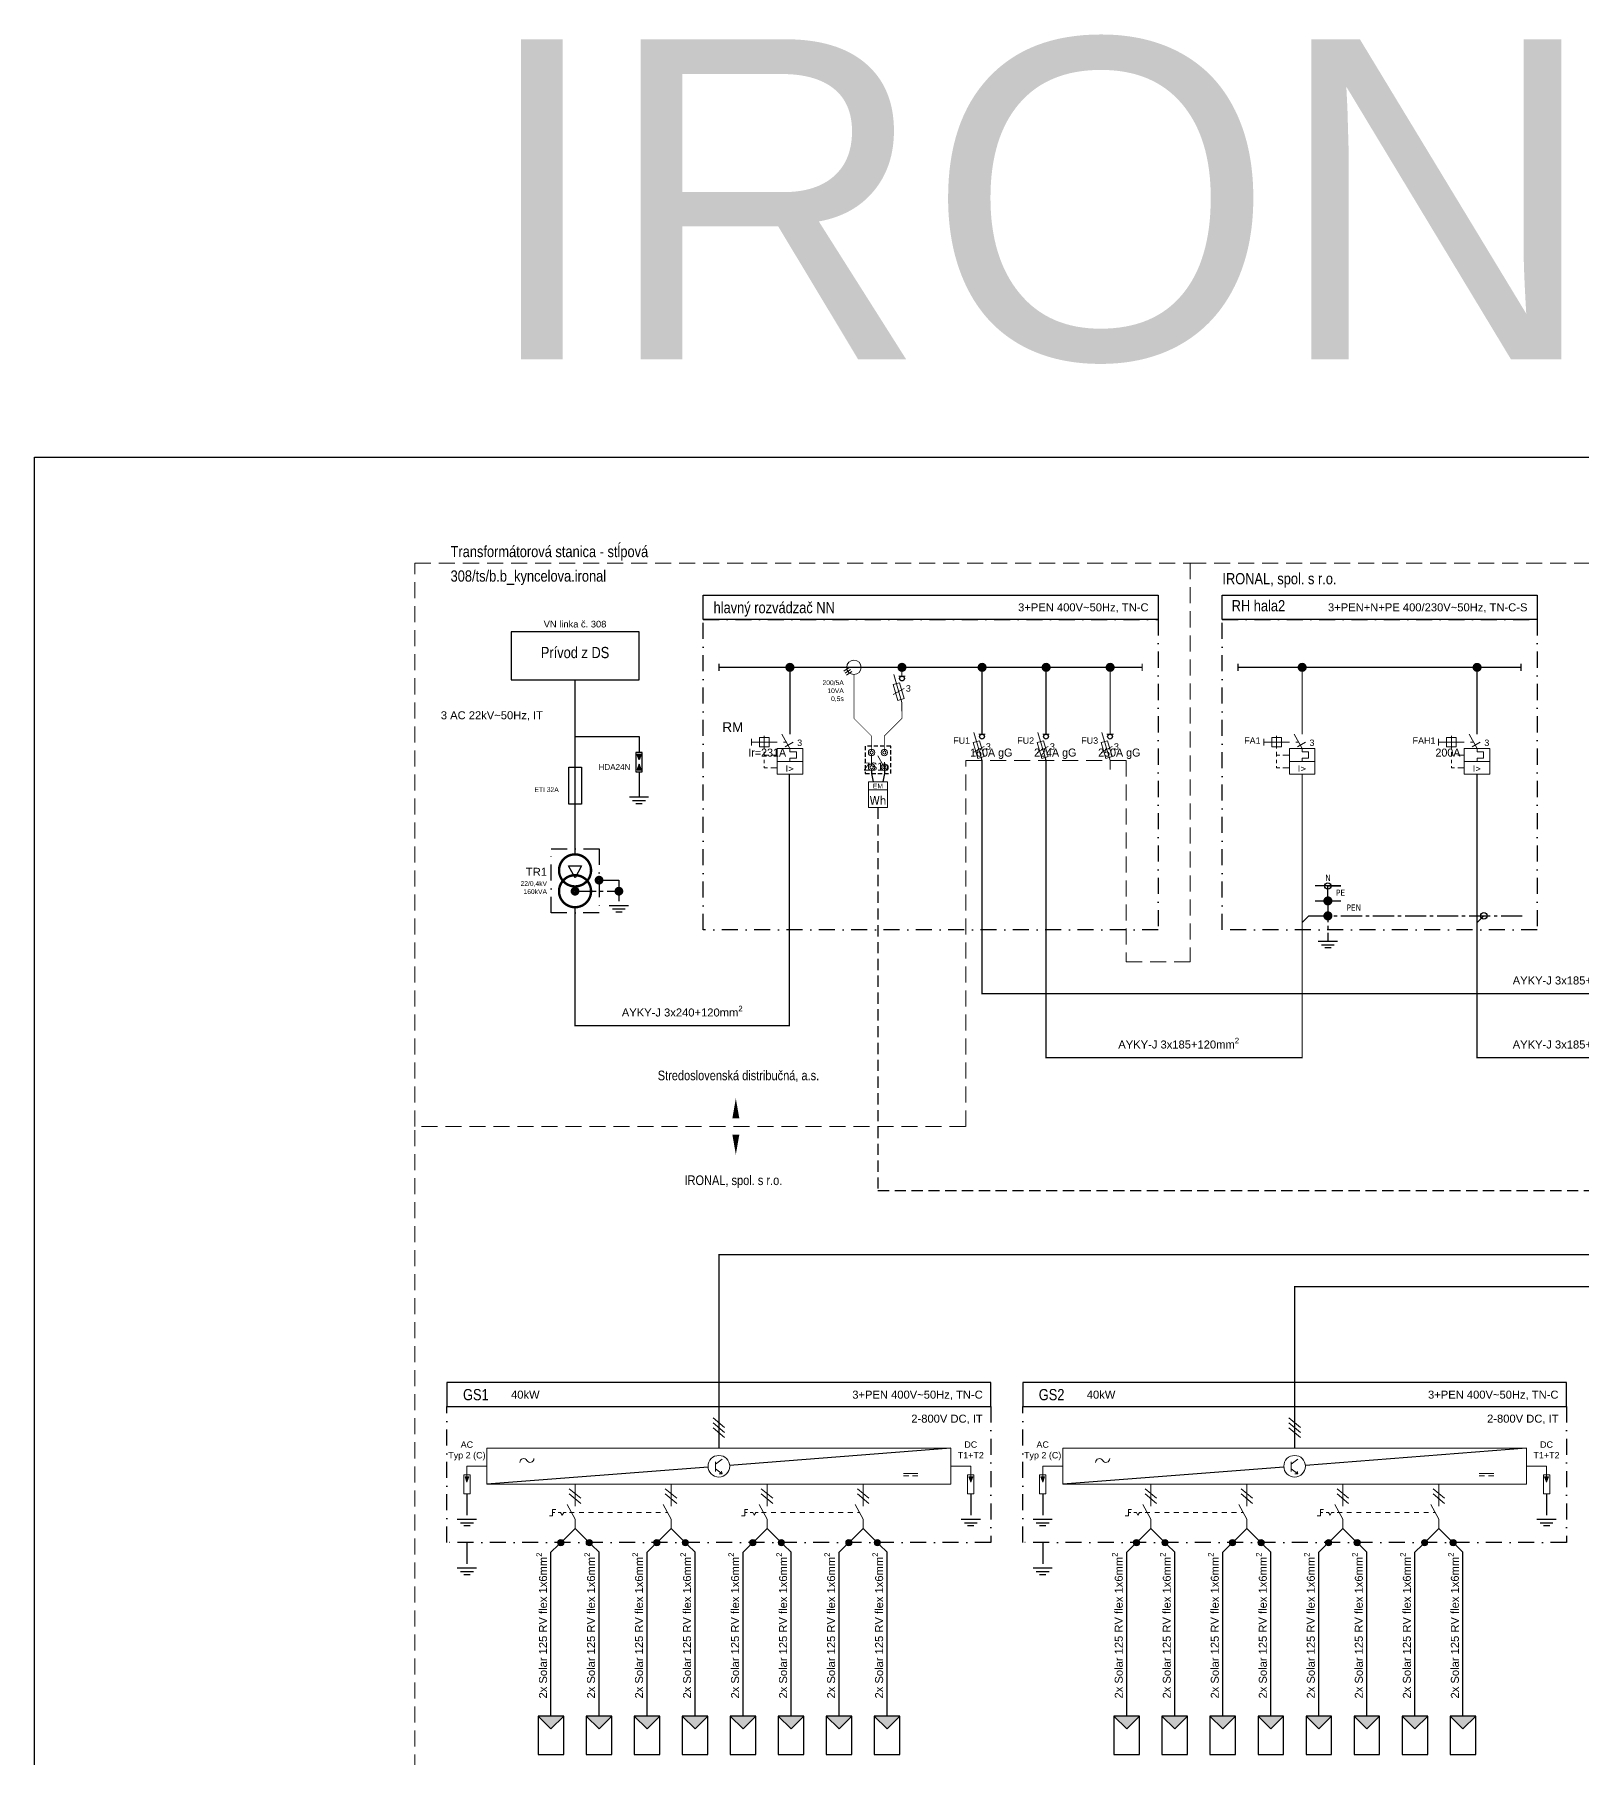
# Model space of a CAD drawing. Header units: millimetres. Extents: x -612 to 6794, y -5043 to 2163.
# Drawn here: x 162 to 645, y -110 to 429 of the extents above; entities that cross this region are included whole.
import ezdxf
from ezdxf.enums import TextEntityAlignment as Align

# ---------------------------------------------------------------- set-up
doc = ezdxf.new("R2018")
doc.units = ezdxf.units.MM
doc.header["$MEASUREMENT"] = 0
for name, pattern in [('EPL_DASH', [1, 0.5, -0.5]), ('EPL_DASH2', [1, 0.66, -0.34]), ('EPL_DASHLONGDOT', [1, 0.66, -0.12, 0.1, -0.12]), ('ČERCHOVANÁ', [1, 0.5, -0.25, 0, -0.25]), ('ČÁRKOVANÁ', [0.75, 0.5, -0.25])]:
    doc.linetypes.add(name, pattern=pattern)
for name, color, linetype in [('10kV', 34, 'Continuous'), ('22kV', 34, 'Continuous'), ('400V', 7, 'Continuous'), ('EV-Káble', 7, 'Continuous'), ('Kable', 7, 'Continuous'), ('LEGRAND', 7, 'Continuous'), ('Pístroj_OZN', 230, 'Continuous'), ('RS', 40, 'Continuous')]:
    doc.layers.add(name, color=color, linetype=linetype)
for name, color, linetype, lineweight in [('EPLAN100', 7, 'Continuous', 50), ('EPLAN301', 7, 'Continuous', 25), ('EPLAN305', 7, 'EPL_DASH', 25), ('EPLAN420', 7, 'Continuous', 35), ('Prístroj', 7, 'Continuous', 13)]:
    doc.layers.add(name, color=color, linetype=linetype, lineweight=lineweight)
doc.styles.get("Standard").update_dxf_attribs({"font": 'arial.ttf'})
doc.styles.add('styl2', font='ARIALN.TTF', dxfattribs={"width": 0.85})
doc.styles.add('Tahoma', font='tahoma.ttf')

# ---------------------------------------------------------------- blocks, each defined once
blk = doc.blocks.new('Elektromer')
at = {"layer": 'Prístroj', "color": 0, "linetype": 'Continuous', "ltscale": 4}
blk.add_line((-3, -3.5), (3, -3.5), dxfattribs=at)
blk.add_lwpolyline([(-3, -9), (3, -9), (3, -1), (-3, -1)], close=True, dxfattribs=at)
at = {"lineweight": 30, "flags": 104}
blk.add_attdef('POPIS', text='', height=1.8, dxfattribs=at).set_placement((-4, -5), align=Align.TOP_RIGHT)
at = {"layer": 'Prístroj', "style": 'Tahoma'}
blk.add_text('Wh', height=2.72625, dxfattribs=at).set_placement((0, -6.772625), align=Align.MIDDLE_CENTER)
at = {"layer": 'Pístroj_OZN'}
blk.add_attdef('OZNACENIE', text='', height=2, dxfattribs=at).set_placement((-4, -3.5), align=Align.RIGHT)
blk = doc.blocks.new('SS2')
at = {"layer": 'Prístroj', "color": 0, "ltscale": 4}
for p, q in [((0, 1), (0, 0.5)), ((0, -4.1), (0, -0.5)), ((0, -5.1), (0, -5.6))]:
    blk.add_line(p, q, dxfattribs=at)
at = {"layer": 'Prístroj', "color": 0}
for centre, radius in [((0, 0), 1), ((0, 0), 0.5), ((0, -4.6), 1), ((0, -4.6), 0.5)]:
    blk.add_circle(centre, radius, dxfattribs=at)
at = {"lineweight": 30, "flags": 104}
blk.add_attdef('POPIS', text='', height=1.8, dxfattribs=at).set_placement((-3.73, -2.93), align=Align.TOP_RIGHT)
at = {"layer": 'Pístroj_OZN'}
blk.add_attdef('OZNACENIE', text='', height=2, dxfattribs=at).set_placement((-3.73, -1.43), align=Align.RIGHT)
blk = doc.blocks.new('SS1')
at = {"layer": 'Prístroj', "color": 0, "ltscale": 4}
for p, q in [((0, 1), (0, 0.5)), ((-0.24, -4.16), (-2, -1)), ((0, -5.1), (0, -5.6))]:
    blk.add_line(p, q, dxfattribs=at)
at = {"layer": 'Prístroj', "color": 0}
for centre, radius in [((0, 0), 1), ((0, 0), 0.5), ((0, -4.6), 1), ((0, -4.6), 0.5)]:
    blk.add_circle(centre, radius, dxfattribs=at)
at = {"lineweight": 30, "flags": 104}
blk.add_attdef('POPIS', text='', height=1.8, dxfattribs=at).set_placement((-3.73, -2.93), align=Align.TOP_RIGHT)
blk.add_attdef('POCET_POLOV', text='', height=1.5).set_placement((1, -2.3), align=Align.MIDDLE_LEFT)
at = {"layer": 'Pístroj_OZN'}
blk.add_attdef('OZNACENIE', text='', height=2, dxfattribs=at).set_placement((-3.73, -1.43), align=Align.RIGHT)
blk = doc.blocks.new('Výkonový istič')
at = {"layer": 'Prístroj', "color": 0, "ltscale": 4}
for p, q in [((0, -3.5), (0, 0)), ((-12, -5), (-12, -7)), ((-8, -4), (-8, -8)), ((-2.5, -3.5), (0, -8)), ((-12, -6), (-10.5, -6)), ((-10.5, -6), (-4, -6)), ((-8, -9), (-8, -10)), ((-8, -10), (-7, -10)), ((-8, -10), (-8, -10.5)), ((-6, -10), (-4, -10)), ((-2, -6), (-1, -6)), ((-1.5, -7.5), (1, -6)), ((-8, -11.5), (-8, -12.5)), ((-8, -13.5), (-8, -14)), ((-7, -14), (-8, -14)), ((-6, -14), (-4, -14))]:
    blk.add_line(p, q, dxfattribs=at)
for points in [[(-9.5, -7.5), (-6.5, -7.5), (-6.5, -4.5), (-9.5, -4.5)], [(-4, -12), (4, -12), (4, -8), (-4, -8)], [(-4, -16), (4, -16), (4, -12), (-4, -12)]]:
    blk.add_lwpolyline(points, close=True, dxfattribs=at)
blk.add_lwpolyline([(0, -8), (0, -9), (2, -9), (2, -11), (0, -11), (0, -12)], dxfattribs=at)
at = {"lineweight": 30, "flags": 104}
blk.add_attdef('POPIS', text='', height=1.8, dxfattribs=at).set_placement((-13, -5), align=Align.TOP_RIGHT)
at = {"color": 0}
blk.add_attdef('POCET_POLOV', (2.26309, -7.17774), '', height=2, dxfattribs=at)
at = {"layer": 'Prístroj', "color": 0, "style": 'Tahoma'}
blk.add_text('I>', height=1.9629, dxfattribs=at).set_placement((0, -14.19629), align=Align.MIDDLE_CENTER)
at = {"layer": 'Pístroj_OZN'}
blk.add_attdef('OZNACENIE', text='', height=2, dxfattribs=at).set_placement((-13, -3.5), align=Align.RIGHT)
blk = doc.blocks.new('VN MTP')
at = {"layer": '10kV', "color": 0, "lineweight": 13}
for p, q in [((-3.13, -1.15), (-1.46, -0.06)), ((-2.72, -1.78), (-1.05, -0.68)), ((-2.31, -2.41), (-0.64, -1.31))]:
    blk.add_line(p, q, dxfattribs=at)
blk.add_circle((0, 0), 2.25, dxfattribs=at)
blk = doc.blocks.new('Poistkový odpínač')
at = {"color": 0, "lineweight": 25, "ltscale": 4}
blk.add_circle((0, -3.5), 0.75, dxfattribs=at)
at = {"layer": 'Prístroj', "color": 0, "linetype": 'Continuous', "ltscale": 4}
for p, q in [((0, 0), (0, -2.75)), ((-2.57, -2.23), (0, -10.97)), ((-1.03, -2.75), (1.03, -2.75)), ((-2.73, -8.51), (0.7, -6.57)), ((0, -10.97), (0, -13.72))]:
    blk.add_line(p, q, dxfattribs=at)
blk.add_lwpolyline([(-1.27, -10.31), (0.71, -9.73), (-0.76, -4.8), (-2.73, -5.38)], close=True, dxfattribs=at)
at = {"lineweight": 30, "flags": 104}
blk.add_attdef('POPIS', text='', height=1.8, dxfattribs=at).set_placement((-3.73, -7.23), align=Align.TOP_RIGHT)
blk.add_attdef('POCET_POLOV', text='', height=2).set_placement((1.2, -6.57), align=Align.MIDDLE_LEFT)
at = {"layer": 'Pístroj_OZN'}
blk.add_attdef('OZNACENIE', text='', height=2, dxfattribs=at).set_placement((-3.73, -5.73), align=Align.RIGHT)

msp = doc.modelspace()

# ---------------------------------------------------------------- hatches: boundary and pattern name
at = {"layer": '22kV', "linetype": 'Continuous', "ltscale": 4}
for points in [[(350.07, 203.74), (351.31, 203.74), (350.69, 201.99)], [(350.07, 198.9), (351.31, 198.9), (350.69, 200.65)]]:
    msp.add_hatch(color=256, dxfattribs=at).paths.add_polyline_path(points, flags=0)
at = {"layer": 'EPLAN305', "linetype": 'Continuous', "ltscale": 4}
for points in [[(319.18, -96.68), (323.18, -100.68), (327.18, -96.68)], [(334.18, -96.68), (338.18, -100.68), (342.18, -96.68)], [(349.18, -96.68), (353.18, -100.68), (357.18, -96.68)], [(364.18, -96.68), (368.18, -100.68), (372.18, -96.68)], [(379.18, -96.68), (383.18, -100.68), (387.18, -96.68)], [(394.18, -96.68), (398.18, -100.68), (402.18, -96.68)], [(409.18, -96.68), (413.18, -100.68), (417.18, -96.68)], [(424.18, -96.68), (428.18, -100.68), (432.18, -96.68)], [(499.04, -96.68), (503.04, -100.68), (507.04, -96.68)], [(514.04, -96.68), (518.04, -100.68), (522.04, -96.68)], [(529.04, -96.68), (533.04, -100.68), (537.04, -96.68)], [(544.04, -96.68), (548.04, -100.68), (552.04, -96.68)], [(559.04, -96.68), (563.04, -100.68), (567.04, -96.68)], [(574.04, -96.68), (578.04, -100.68), (582.04, -96.68)], [(589.04, -96.68), (593.04, -100.68), (597.04, -96.68)], [(604.04, -96.68), (608.04, -100.68), (612.04, -96.68)]]:
    msp.add_hatch(color=230, dxfattribs=at).paths.add_polyline_path(points, flags=0)
at = {"layer": 'EV-Káble', "transparency": 33554687}
h = msp.add_hatch(color=1, dxfattribs=at)
h.dxf.hatch_style = 1
h.paths.add_polyline_path([(327.23, -42.52, 1), (325.23, -42.52)])
h = msp.add_hatch(color=7, dxfattribs=at)
h.dxf.hatch_style = 1
h.paths.add_polyline_path([(325.23, -42.52, 1), (327.23, -42.52)])
h = msp.add_hatch(color=1, dxfattribs=at)
h.dxf.hatch_style = 1
h.paths.add_polyline_path([(336.13, -42.52, 1), (334.13, -42.52)])
h = msp.add_hatch(color=7, dxfattribs=at)
h.dxf.hatch_style = 1
h.paths.add_polyline_path([(334.13, -42.52, 1), (336.13, -42.52)])
h = msp.add_hatch(color=1, dxfattribs=at)
h.dxf.hatch_style = 1
h.paths.add_polyline_path([(357.23, -42.52, 1), (355.23, -42.52)])
h = msp.add_hatch(color=7, dxfattribs=at)
h.dxf.hatch_style = 1
h.paths.add_polyline_path([(355.23, -42.52, 1), (357.23, -42.52)])
h = msp.add_hatch(color=1, dxfattribs=at)
h.dxf.hatch_style = 1
h.paths.add_polyline_path([(366.13, -42.52, 1), (364.13, -42.52)])
h = msp.add_hatch(color=7, dxfattribs=at)
h.dxf.hatch_style = 1
h.paths.add_polyline_path([(364.13, -42.52, 1), (366.13, -42.52)])
h = msp.add_hatch(color=1, dxfattribs=at)
h.dxf.hatch_style = 1
h.paths.add_polyline_path([(387.23, -42.52, 1), (385.23, -42.52)])
h = msp.add_hatch(color=7, dxfattribs=at)
h.dxf.hatch_style = 1
h.paths.add_polyline_path([(385.23, -42.52, 1), (387.23, -42.52)])
h = msp.add_hatch(color=1, dxfattribs=at)
h.dxf.hatch_style = 1
h.paths.add_polyline_path([(396.13, -42.52, 1), (394.13, -42.52)])
h = msp.add_hatch(color=7, dxfattribs=at)
h.dxf.hatch_style = 1
h.paths.add_polyline_path([(394.13, -42.52, 1), (396.13, -42.52)])
h = msp.add_hatch(color=1, dxfattribs=at)
h.dxf.hatch_style = 1
h.paths.add_polyline_path([(417.23, -42.52, 1), (415.23, -42.52)])
h = msp.add_hatch(color=7, dxfattribs=at)
h.dxf.hatch_style = 1
h.paths.add_polyline_path([(415.23, -42.52, 1), (417.23, -42.52)])
h = msp.add_hatch(color=1, dxfattribs=at)
h.dxf.hatch_style = 1
h.paths.add_polyline_path([(426.13, -42.52, 1), (424.13, -42.52)])
h = msp.add_hatch(color=7, dxfattribs=at)
h.dxf.hatch_style = 1
h.paths.add_polyline_path([(424.13, -42.52, 1), (426.13, -42.52)])
h = msp.add_hatch(color=1, dxfattribs=at)
h.dxf.hatch_style = 1
h.paths.add_polyline_path([(507.09, -42.52, 1), (505.09, -42.52)])
h = msp.add_hatch(color=7, dxfattribs=at)
h.dxf.hatch_style = 1
h.paths.add_polyline_path([(505.09, -42.52, 1), (507.09, -42.52)])
h = msp.add_hatch(color=1, dxfattribs=at)
h.dxf.hatch_style = 1
h.paths.add_polyline_path([(515.99, -42.52, 1), (513.99, -42.52)])
h = msp.add_hatch(color=7, dxfattribs=at)
h.dxf.hatch_style = 1
h.paths.add_polyline_path([(513.99, -42.52, 1), (515.99, -42.52)])
h = msp.add_hatch(color=1, dxfattribs=at)
h.dxf.hatch_style = 1
h.paths.add_polyline_path([(537.09, -42.52, 1), (535.09, -42.52)])
h = msp.add_hatch(color=7, dxfattribs=at)
h.dxf.hatch_style = 1
h.paths.add_polyline_path([(535.09, -42.52, 1), (537.09, -42.52)])
h = msp.add_hatch(color=1, dxfattribs=at)
h.dxf.hatch_style = 1
h.paths.add_polyline_path([(545.99, -42.52, 1), (543.99, -42.52)])
h = msp.add_hatch(color=7, dxfattribs=at)
h.dxf.hatch_style = 1
h.paths.add_polyline_path([(543.99, -42.52, 1), (545.99, -42.52)])
h = msp.add_hatch(color=1, dxfattribs=at)
h.dxf.hatch_style = 1
h.paths.add_polyline_path([(567.09, -42.52, 1), (565.09, -42.52)])
h = msp.add_hatch(color=7, dxfattribs=at)
h.dxf.hatch_style = 1
h.paths.add_polyline_path([(565.09, -42.52, 1), (567.09, -42.52)])
h = msp.add_hatch(color=1, dxfattribs=at)
h.dxf.hatch_style = 1
h.paths.add_polyline_path([(575.99, -42.52, 1), (573.99, -42.52)])
h = msp.add_hatch(color=7, dxfattribs=at)
h.dxf.hatch_style = 1
h.paths.add_polyline_path([(573.99, -42.52, 1), (575.99, -42.52)])
h = msp.add_hatch(color=1, dxfattribs=at)
h.dxf.hatch_style = 1
h.paths.add_polyline_path([(597.09, -42.52, 1), (595.09, -42.52)])
h = msp.add_hatch(color=7, dxfattribs=at)
h.dxf.hatch_style = 1
h.paths.add_polyline_path([(595.09, -42.52, 1), (597.09, -42.52)])
h = msp.add_hatch(color=1, dxfattribs=at)
h.dxf.hatch_style = 1
h.paths.add_polyline_path([(605.99, -42.52, 1), (603.99, -42.52)])
h = msp.add_hatch(color=7, dxfattribs=at)
h.dxf.hatch_style = 1
h.paths.add_polyline_path([(603.99, -42.52, 1), (605.99, -42.52)])
at = {"layer": 'LEGRAND', "lineweight": 13}
for points in [[(296.32, -21.94), (297.52, -21.94), (296.92, -23.64)], [(453.71, -21.94), (454.91, -21.94), (454.31, -23.64)], [(476.18, -21.94), (477.38, -21.94), (476.78, -23.64)], [(633.57, -21.94), (634.77, -21.94), (634.17, -23.64)]]:
    msp.add_hatch(color=256, dxfattribs=at).paths.add_polyline_path(points, flags=0)

# ---------------------------------------------------------------- linework, layer by layer
for p, q in [((448.05, -13.04), (378.98, -18.4)), ((627.91, -13.04), (558.84, -18.4)), ((372.25, -18.92), (303.18, -24.29)), ((552.11, -18.92), (483.05, -24.29))]:
    msp.add_line(p, q)
at = {"lineweight": 13}
for p, q in [((296.92, -18.66), (303.18, -18.66)), ((454.3, -18.66), (448.05, -18.66)), ((476.78, -18.66), (483.04, -18.66)), ((634.16, -18.66), (627.91, -18.66))]:
    msp.add_line(p, q, dxfattribs=at)
at = {"linetype": 'EPL_DASH', "lineweight": 13, "ltscale": 3}
for p, q in [((328.93, -33.14), (359.57, -33.14)), ((388.93, -33.14), (419.57, -33.14)), ((508.79, -33.14), (539.43, -33.14)), ((568.79, -33.14), (599.43, -33.14))]:
    msp.add_line(p, q, dxfattribs=at)
for points in [[(161.83, 296.6), (1370.96, 296.6), (1370.96, -195.72), (161.83, -195.72)], [(310.69, 227.01), (350.69, 227.01), (350.69, 242.01), (310.69, 242.01)]]:
    msp.add_lwpolyline(points, close=True)
for points in [[(423.32, 198.71), (423.32, 197.71), (423.82, 195.1)], [(427.32, 198.71), (427.32, 197.71), (426.82, 195.1)]]:
    msp.add_lwpolyline(points)
at = {"layer": '10kV', "color": 0, "ltscale": 5}
msp.add_lwpolyline([(370.69, 253.41), (512.85, 253.41), (512.85, 245.91), (370.69, 245.91)], close=True, dxfattribs=at)
at = {"layer": '10kV', "color": 0, "linetype": 'ČERCHOVANÁ', "ltscale": 10}
for points in [[(370.69, 245.91), (512.85, 245.91), (512.85, 148.95), (370.69, 148.95)], [(532.85, 245.91), (631.21, 245.91), (631.21, 148.95), (532.85, 148.95)]]:
    msp.add_lwpolyline(points, close=True, dxfattribs=at)
at = {"layer": '22kV', "ltscale": 10}
for p, q in [((328.64, 168.93), (332.73, 168.93)), ((330.69, 165.16), (328.64, 168.93)), ((332.73, 168.93), (330.69, 165.16))]:
    msp.add_line(p, q, dxfattribs=at)
at = {"layer": '22kV', "const_width": 0.4, "flags": 128}
msp.add_lwpolyline([(330.69, 172.48), (330.69, 227.01)], dxfattribs=at)
at = {"layer": '22kV'}
msp.add_lwpolyline([(330.69, 209.32), (350.69, 209.32), (350.69, 204.32)], dxfattribs=at)
at = {"layer": '22kV', "color": 0, "linetype": 'EPL_DASH2', "ltscale": 2}
msp.add_lwpolyline([(429.32, 206.31), (421.32, 206.31), (421.32, 197.71), (429.32, 197.71)], close=True, dxfattribs=at)
at = {"layer": '22kV', "lineweight": -3, "ltscale": 10}
msp.add_lwpolyline([(328.71, 199.75), (332.67, 199.75), (332.67, 188.13), (328.71, 188.13)], close=True, dxfattribs=at)
at = {"layer": '22kV', "linetype": 'Continuous', "ltscale": 4}
for points in [[(349.69, 198.32), (351.69, 198.32), (351.69, 204.32), (349.69, 204.32)], [(350.07, 203.74), (351.31, 203.74), (350.69, 201.99)], [(350.07, 198.9), (351.31, 198.9), (350.69, 200.65)]]:
    msp.add_lwpolyline(points, close=True, dxfattribs=at)
at = {"layer": '22kV', "color": 0, "linetype": 'ČERCHOVANÁ', "ltscale": 10}
for points in [[(323.19, 174.23), (338.19, 174.23), (338.19, 154.23), (323.19, 154.23)], [(290.69, -0.03), (460.55, -0.03), (460.55, -42.52), (290.69, -42.52)], [(470.55, -0.03), (640.41, -0.03), (640.41, -42.52), (470.55, -42.52)]]:
    msp.add_lwpolyline(points, close=True, dxfattribs=at)
at = {"layer": '22kV', "const_width": 0.75, "flags": 128}
msp.add_lwpolyline([(325.69, 167.48, 1), (335.69, 167.48, 1), (325.69, 167.48, -1)], format="xyb", dxfattribs=at)
at = {"layer": '22kV', "color": 251}
for points in [[(379.83, 89.98), (380.92, 96.23), (382.02, 89.98), (380.92, 96.23)], [(379.83, 84.98), (380.92, 78.73), (382.02, 84.98), (380.92, 78.73)]]:
    msp.add_solid(points, dxfattribs=at)
at = {"layer": '400V', "color": 94, "true_color": 0x00a800}
for p, q in [((350.69, 198.32), (350.69, 190.32)), ((353.69, 190.32), (347.69, 190.32)), ((348.69, 189.32), (352.69, 189.32)), ((351.69, 188.32), (349.69, 188.32)), ((347.39, 156.43), (341.39, 156.43)), ((342.39, 155.43), (346.39, 155.43)), ((345.39, 154.43), (343.39, 154.43))]:
    msp.add_line(p, q, dxfattribs=at)
at = {"layer": '400V', "lineweight": 13}
for p, q in [((373.82, -3.57), (377.41, -6.59)), ((373.82, -5.13), (377.41, -8.15)), ((553.68, -3.57), (557.27, -6.59)), ((553.68, -5.13), (557.27, -8.15)), ((373.82, -6.7), (377.41, -9.71)), ((553.68, -6.7), (557.27, -9.71))]:
    msp.add_line(p, q, dxfattribs=at)
at = {"layer": '400V', "linetype": 'Continuous', "lineweight": 13, "ltscale": 4}
for p, q in [((376.67, -16.41), (374.57, -17.99)), ((374.57, -17.24), (374.57, -20.24)), ((376.67, -21.06), (374.57, -19.49)), ((376.66, -21.06), (375.73, -21.04)), ((376.66, -21.06), (376.42, -20.16)), ((433.3, -20.89), (437.8, -20.89)), ((556.53, -16.41), (554.43, -17.99)), ((554.43, -17.24), (554.43, -20.24)), ((556.53, -21.06), (554.43, -19.49)), ((556.52, -21.06), (555.59, -21.04)), ((556.52, -21.06), (556.28, -20.16)), ((613.16, -20.89), (617.66, -20.89)), ((433.3, -21.64), (434.95, -21.64)), ((437.8, -21.64), (436.15, -21.64)), ((613.16, -21.64), (614.81, -21.64)), ((617.66, -21.64), (616.01, -21.64))]:
    msp.add_line(p, q, dxfattribs=at)
at = {"layer": '400V', "color": 1, "lineweight": 13}
for p, q in [((328.88, -25.66), (332.47, -28.67)), ((358.88, -25.66), (362.47, -28.67)), ((388.88, -25.66), (392.47, -28.67)), ((418.88, -25.66), (422.47, -28.67)), ((508.75, -25.66), (512.34, -28.67)), ((538.75, -25.66), (542.34, -28.67)), ((568.75, -25.66), (572.34, -28.67)), ((598.75, -25.66), (602.34, -28.67)), ((328.88, -27.22), (332.47, -30.24)), ((358.88, -27.22), (362.47, -30.24)), ((388.88, -27.22), (392.47, -30.24)), ((418.88, -27.22), (422.47, -30.24)), ((508.75, -27.22), (512.34, -30.24)), ((538.75, -27.22), (542.34, -30.24)), ((568.75, -27.22), (572.34, -30.24)), ((598.75, -27.22), (602.34, -30.24))]:
    msp.add_line(p, q, dxfattribs=at)
at = {"layer": '400V', "color": 1, "linetype": 'Continuous', "lineweight": 13}
for p, q in [((330.68, -24.29), (330.68, -31.14)), ((360.68, -24.29), (360.68, -31.14)), ((390.68, -24.29), (390.68, -31.14)), ((420.68, -24.29), (420.68, -31.14)), ((510.54, -24.29), (510.54, -31.14)), ((540.54, -24.29), (540.54, -31.14)), ((570.54, -24.29), (570.54, -31.14)), ((600.54, -24.29), (600.54, -31.14))]:
    msp.add_line(p, q, dxfattribs=at)
at = {"layer": '400V', "color": 1, "linetype": 'Continuous', "lineweight": 13, "ltscale": 4}
for p, q in [((323.68, -32.14), (323.68, -34.14)), ((323.68, -32.14), (324.68, -32.14)), ((330.68, -35.14), (328.18, -30.64)), ((360.68, -35.14), (358.18, -30.64)), ((383.68, -32.14), (383.68, -34.14)), ((383.68, -32.14), (384.68, -32.14)), ((390.68, -35.14), (388.18, -30.64)), ((420.68, -35.14), (418.18, -30.64)), ((503.54, -32.14), (503.54, -34.14)), ((503.54, -32.14), (504.54, -32.14)), ((510.54, -35.14), (508.04, -30.64)), ((540.54, -35.14), (538.04, -30.64)), ((563.54, -32.14), (563.54, -34.14)), ((563.54, -32.14), (564.54, -32.14)), ((570.54, -35.14), (568.04, -30.64)), ((600.54, -35.14), (598.04, -30.64)), ((322.68, -34.14), (323.68, -34.14)), ((323.68, -33.14), (324.43, -33.14)), ((325.43, -33.14), (326.18, -33.14)), ((326.68, -33.89), (326.18, -33.14)), ((327.18, -33.14), (326.68, -33.89)), ((327.18, -33.14), (327.93, -33.14)), ((328.93, -33.14), (329.56, -33.14)), ((330.68, -38.14), (330.68, -35.14)), ((360.68, -38.14), (360.68, -35.14)), ((382.68, -34.14), (383.68, -34.14)), ((383.68, -33.14), (384.43, -33.14)), ((385.43, -33.14), (386.18, -33.14)), ((386.68, -33.89), (386.18, -33.14)), ((387.18, -33.14), (386.68, -33.89)), ((387.18, -33.14), (387.93, -33.14)), ((388.93, -33.14), (389.56, -33.14)), ((390.68, -38.14), (390.68, -35.14)), ((420.68, -38.14), (420.68, -35.14)), ((502.54, -34.14), (503.54, -34.14)), ((503.54, -33.14), (504.29, -33.14)), ((505.29, -33.14), (506.04, -33.14)), ((506.54, -33.89), (506.04, -33.14)), ((507.04, -33.14), (506.54, -33.89)), ((507.04, -33.14), (507.79, -33.14)), ((508.79, -33.14), (509.42, -33.14)), ((510.54, -38.14), (510.54, -35.14)), ((540.54, -38.14), (540.54, -35.14)), ((562.54, -34.14), (563.54, -34.14)), ((563.54, -33.14), (564.29, -33.14)), ((565.29, -33.14), (566.04, -33.14)), ((566.54, -33.89), (566.04, -33.14)), ((567.04, -33.14), (566.54, -33.89)), ((567.04, -33.14), (567.79, -33.14)), ((568.79, -33.14), (569.42, -33.14)), ((570.54, -38.14), (570.54, -35.14)), ((600.54, -38.14), (600.54, -35.14))]:
    msp.add_line(p, q, dxfattribs=at)
at = {"layer": '400V', "ltscale": 5}
msp.add_lwpolyline([(532.85, 253.41), (631.21, 253.41), (631.21, 245.91), (532.85, 245.91)], close=True, dxfattribs=at)
at = {"layer": '400V', "flags": 128}
for points, const_width in [([(375.69, 229.74), (375.69, 232.08), (375.69, 232.08)], 0.4), ([(507.85, 229.74), (507.85, 232.08), (507.85, 232.08)], 0.4), ([(537.83, 229.74), (537.83, 232.08), (537.83, 232.08)], 0.4), ([(626.21, 229.74), (626.21, 232.08), (626.21, 232.08)], 0.4), ([(375.69, 230.91), (507.85, 230.91)], 0.4), ([(397.82, 210.03), (397.82, 230.91)], 0.4), ([(417.82, 228.66), (417.82, 214.94), (423.32, 209.44), (423.32, 205.31)], 0.2), ([(432.82, 230.94), (432.81, 228.17)], 0.2), ([(457.85, 210.03), (457.85, 230.91)], 0.4), ([(477.85, 210.03), (477.85, 230.91)], 0.4), ([(497.85, 210.03), (497.85, 230.91)], 0.4), ([(626.21, 230.91), (537.83, 230.91)], 0.4), ([(557.84, 210.03), (557.84, 230.91)], 0.4), ([(612.47, 210.03), (612.47, 230.91)], 0.4), ([(375.62, -13.04), (375.62, 47.48), (899.57, 47.48), (899.57, 215.03)], 0.4), ([(929.57, 215.03), (929.57, 37.48), (555.48, 37.48), (555.48, -13.04)], 0.4), ([(457.54, 202.75), (457.82, 201.8), (457.82, 148.95)], 0.4), ([(477.54, 202.75), (477.82, 201.8), (477.82, 148.95)], 0.4), ([(397.67, 148.95), (397.67, 197.53)], 0.4), ([(557.84, 148.95), (557.84, 148.95), (557.84, 197.53)], 0.4), ([(612.47, 197.53), (612.47, 148.95)], 0.4), ([(330.69, 155.98), (330.69, 118.95), (397.67, 118.95), (397.67, 148.95)], 0.4), ([(457.82, 148.95), (457.82, 128.95), (671.21, 128.95), (671.21, 148.95)], 0.4), ([(477.82, 148.95), (477.82, 108.95), (557.84, 108.95), (557.84, 148.95)], 0.4), ([(612.47, 148.95), (612.47, 108.95), (691.22, 108.95), (691.22, 148.95)], 0.4), ([(397.67, 118.95), (397.67, 118.95)], 0.4)]:
    msp.add_lwpolyline(points, dxfattribs=dict(at, const_width=const_width))
at = {"layer": '400V', "const_width": 1.29}
for points in [[(398.59, 230.91, 1), (397.05, 230.91, 1), (398.59, 230.91, 0.272597)], [(433.59, 230.91, 1), (432.05, 230.91, 1), (433.59, 230.91, 0.272597)], [(458.62, 230.91, 1), (457.08, 230.91, 1), (458.62, 230.91, 0.272597)], [(478.62, 230.91, 1), (477.08, 230.91, 1), (478.62, 230.91, 0.272597)], [(498.62, 230.91, 1), (497.08, 230.91, 1), (498.62, 230.91, 0.272597)], [(558.61, 230.91, 1), (557.07, 230.91, 1), (558.61, 230.91, 0.272597)], [(558.61, 230.91, 1), (557.07, 230.91, 1), (558.61, 230.91, 0.272597)], [(613.24, 230.91, 1), (611.71, 230.91, 1), (613.24, 230.91, 0.272597)]]:
    msp.add_lwpolyline(points, format="xyb", dxfattribs=at)
at = {"layer": '400V', "flags": 128}
msp.add_lwpolyline([(432.82, 219.94, 0.2, 0.2, 0), (432.82, 214.94, 0.2, 0.2, 0), (427.32, 209.44, 0.2, 0.2, 0), (427.32, 205.31, 0, 0, 0)], format="xyseb", dxfattribs=at)
at = {"layer": '400V', "const_width": 0.75, "flags": 128}
msp.add_lwpolyline([(325.69, 160.98, 1), (335.69, 160.98, 1), (325.69, 160.98, -1)], format="xyb", dxfattribs=at)
at = {"layer": '400V', "color": 94, "true_color": 0x00a800, "const_width": 1.29}
for points in [[(331.42, 160.98, 1), (329.96, 160.98, 1), (331.42, 160.98, 0.272597)], [(338.92, 164.43, 1), (337.46, 164.43, 1), (338.92, 164.43, 0.272597)], [(345.12, 160.98, 1), (343.66, 160.98, 1), (345.12, 160.98, 0.272597)], [(565.1, 157.95, -1), (566.64, 157.95, -1), (565.1, 157.95, -0.272597)], [(565.1, 153.28, -1), (566.64, 153.28, -1), (565.1, 153.28, -0.272597)]]:
    msp.add_lwpolyline(points, format="xyb", dxfattribs=at)
at = {"layer": '400V', "color": 230, "ltscale": 5}
for points in [[(290.69, -0.03), (460.55, -0.03), (460.55, 7.47), (290.69, 7.47)], [(470.55, -0.03), (640.41, -0.03), (640.41, 7.47), (470.55, 7.47)]]:
    msp.add_lwpolyline(points, close=True, dxfattribs=at)
at = {"layer": '400V', "linetype": 'Continuous', "lineweight": 13, "ltscale": 4}
for points in [[(303.18, -24.29), (448.05, -24.29), (448.05, -13.04), (303.18, -13.04)], [(483.05, -24.29), (627.91, -24.29), (627.91, -13.04), (483.05, -13.04)]]:
    msp.add_lwpolyline(points, close=True, dxfattribs=at)
at = {"layer": '400V', "color": 1, "linetype": 'Continuous', "lineweight": 25, "ltscale": 4}
for points in [[(326.93, -41.83), (330.68, -38.14)], [(334.43, -41.83), (330.68, -38.14)], [(356.93, -41.83), (360.68, -38.14)], [(364.43, -41.83), (360.68, -38.14)], [(386.93, -41.83), (390.68, -38.14)], [(394.43, -41.83), (390.68, -38.14)], [(416.93, -41.83), (420.68, -38.14)], [(424.43, -41.83), (420.68, -38.14)], [(506.79, -41.83), (510.54, -38.14)], [(514.29, -41.83), (510.54, -38.14)], [(536.79, -41.83), (540.54, -38.14)], [(544.29, -41.83), (540.54, -38.14)], [(566.79, -41.83), (570.54, -38.14)], [(574.29, -41.83), (570.54, -38.14)], [(596.79, -41.83), (600.54, -38.14)], [(604.29, -41.83), (600.54, -38.14)], [(323.18, -96.68), (323.18, -45.52), (325.52, -43.22)], [(338.18, -96.68), (338.18, -45.52), (335.84, -43.22)], [(353.18, -96.68), (353.18, -45.52), (355.52, -43.22)], [(368.18, -96.68), (368.18, -45.52), (365.84, -43.22)], [(383.18, -96.68), (383.18, -45.52), (385.52, -43.22)], [(398.18, -96.68), (398.18, -45.52), (395.84, -43.22)], [(413.18, -96.68), (413.18, -45.52), (415.52, -43.22)], [(428.18, -96.68), (428.18, -45.52), (425.84, -43.22)], [(503.04, -96.68), (503.04, -45.52), (505.38, -43.22)], [(518.04, -96.68), (518.04, -45.52), (515.7, -43.22)], [(533.04, -96.68), (533.04, -45.52), (535.38, -43.22)], [(548.04, -96.68), (548.04, -45.52), (545.7, -43.22)], [(563.04, -96.68), (563.04, -45.52), (565.38, -43.22)], [(578.04, -96.68), (578.04, -45.52), (575.7, -43.22)], [(593.04, -96.68), (593.04, -45.52), (595.38, -43.22)], [(608.04, -96.68), (608.04, -45.52), (605.7, -43.22)]]:
    msp.add_lwpolyline(points, dxfattribs=at)
at = {"layer": '400V', "linetype": 'Continuous', "lineweight": 13, "ltscale": 4}
for centre in [(375.62, -18.66), (555.48, -18.66)]:
    msp.add_circle(centre, 3.38, dxfattribs=at)
for centre, radius, start, end in [((314.64, -17.46), 1.2, 30, 180), ((316.68, -16.28), 1.16, 210, 0), ((494.5, -17.46), 1.2, 30, 180), ((496.54, -16.28), 1.16, 210, 0)]:
    msp.add_arc(centre, radius, start, end, dxfattribs=at)
at = {"layer": 'EPLAN100', "color": 94, "linetype": 'EPL_DASHLONGDOT', "lineweight": 30, "ltscale": 10, "true_color": 0x00a800}
for p, q in [((565.87, 157.95), (565.87, 145.28)), ((568.87, 145.28), (562.87, 145.28)), ((563.87, 144.28), (567.87, 144.28)), ((566.87, 143.28), (564.87, 143.28)), ((296.92, -27.29), (296.92, -35.29)), ((454.31, -27.29), (454.31, -35.29)), ((476.78, -27.29), (476.78, -35.29)), ((634.17, -27.29), (634.17, -35.29)), ((299.92, -35.29), (293.92, -35.29)), ((294.92, -36.29), (298.92, -36.29)), ((297.92, -37.29), (295.92, -37.29)), ((457.31, -35.29), (451.31, -35.29)), ((452.31, -36.29), (456.31, -36.29)), ((455.31, -37.29), (453.31, -37.29)), ((479.78, -35.29), (473.78, -35.29)), ((474.78, -36.29), (478.78, -36.29)), ((477.78, -37.29), (475.78, -37.29)), ((637.17, -35.29), (631.17, -35.29)), ((632.17, -36.29), (636.17, -36.29)), ((635.17, -37.29), (633.17, -37.29)), ((296.92, -42.52), (296.92, -50.52)), ((476.78, -42.52), (476.78, -50.52)), ((299.92, -50.52), (293.92, -50.52)), ((294.92, -51.52), (298.92, -51.52)), ((297.92, -52.52), (295.92, -52.52)), ((479.78, -50.52), (473.78, -50.52)), ((474.78, -51.52), (478.78, -51.52)), ((477.78, -52.52), (475.78, -52.52))]:
    msp.add_line(p, q, dxfattribs=at)
for points in [[(338.19, 164.43), (344.39, 164.43), (344.39, 156.43)], [(330.69, 160.98), (344.39, 160.98)], [(557.84, 151.16), (559.96, 153.28), (627.69, 153.28)]]:
    msp.add_lwpolyline(points, dxfattribs=at)
at = {"layer": 'EPLAN100', "color": 5, "lineweight": 30, "ltscale": 10}
msp.add_lwpolyline([(565.87, 159.23), (565.87, 162.62), (569.87, 162.62), (561.87, 162.62)], dxfattribs=at)
at = {"layer": 'EPLAN100', "color": 94, "linetype": 'EPL_DASHLONGDOT', "lineweight": 30, "ltscale": 5, "true_color": 0x00a800}
for points in [[(561.87, 157.95), (569.87, 157.95)], [(612.47, 151.16), (614.6, 153.28)]]:
    msp.add_lwpolyline(points, dxfattribs=at)
at = {"layer": 'EPLAN301', "color": 5, "ltscale": 4}
msp.add_circle((565.87, 162.62), 1, dxfattribs=at)
at = {"layer": 'EPLAN301', "color": 94, "ltscale": 4, "true_color": 0x00a800}
msp.add_circle((614.6, 153.28), 1, dxfattribs=at)
at = {"layer": 'EPLAN305', "color": 230, "linetype": 'Continuous', "ltscale": 4}
for points in [[(319.18, -96.68), (323.18, -100.68), (327.18, -96.68)], [(319.18, -108.68), (327.18, -108.68), (327.18, -96.68), (319.18, -96.68)], [(334.18, -96.68), (338.18, -100.68), (342.18, -96.68)], [(334.18, -108.68), (342.18, -108.68), (342.18, -96.68), (334.18, -96.68)], [(349.18, -96.68), (353.18, -100.68), (357.18, -96.68)], [(349.18, -108.68), (357.18, -108.68), (357.18, -96.68), (349.18, -96.68)], [(364.18, -96.68), (368.18, -100.68), (372.18, -96.68)], [(364.18, -108.68), (372.18, -108.68), (372.18, -96.68), (364.18, -96.68)], [(379.18, -96.68), (383.18, -100.68), (387.18, -96.68)], [(379.18, -108.68), (387.18, -108.68), (387.18, -96.68), (379.18, -96.68)], [(394.18, -96.68), (398.18, -100.68), (402.18, -96.68)], [(394.18, -108.68), (402.18, -108.68), (402.18, -96.68), (394.18, -96.68)], [(409.18, -96.68), (413.18, -100.68), (417.18, -96.68)], [(409.18, -108.68), (417.18, -108.68), (417.18, -96.68), (409.18, -96.68)], [(424.18, -96.68), (428.18, -100.68), (432.18, -96.68)], [(424.18, -108.68), (432.18, -108.68), (432.18, -96.68), (424.18, -96.68)], [(499.04, -96.68), (503.04, -100.68), (507.04, -96.68)], [(499.04, -108.68), (507.04, -108.68), (507.04, -96.68), (499.04, -96.68)], [(514.04, -96.68), (518.04, -100.68), (522.04, -96.68)], [(514.04, -108.68), (522.04, -108.68), (522.04, -96.68), (514.04, -96.68)], [(529.04, -96.68), (533.04, -100.68), (537.04, -96.68)], [(529.04, -108.68), (537.04, -108.68), (537.04, -96.68), (529.04, -96.68)], [(544.04, -96.68), (548.04, -100.68), (552.04, -96.68)], [(544.04, -108.68), (552.04, -108.68), (552.04, -96.68), (544.04, -96.68)], [(559.04, -96.68), (563.04, -100.68), (567.04, -96.68)], [(559.04, -108.68), (567.04, -108.68), (567.04, -96.68), (559.04, -96.68)], [(574.04, -96.68), (578.04, -100.68), (582.04, -96.68)], [(574.04, -108.68), (582.04, -108.68), (582.04, -96.68), (574.04, -96.68)], [(589.04, -96.68), (593.04, -100.68), (597.04, -96.68)], [(589.04, -108.68), (597.04, -108.68), (597.04, -96.68), (589.04, -96.68)], [(604.04, -96.68), (608.04, -100.68), (612.04, -96.68)], [(604.04, -108.68), (612.04, -108.68), (612.04, -96.68), (604.04, -96.68)]]:
    msp.add_lwpolyline(points, close=True, dxfattribs=at)
at = {"layer": 'EV-Káble', "color": 1, "lineweight": 13}
for p, q in [((327.23, -42.52), (325.23, -42.52)), ((336.13, -42.52), (334.13, -42.52)), ((357.23, -42.52), (355.23, -42.52)), ((366.13, -42.52), (364.13, -42.52)), ((387.23, -42.52), (385.23, -42.52)), ((396.13, -42.52), (394.13, -42.52)), ((417.23, -42.52), (415.23, -42.52)), ((426.13, -42.52), (424.13, -42.52)), ((507.09, -42.52), (505.09, -42.52)), ((515.99, -42.52), (513.99, -42.52)), ((537.09, -42.52), (535.09, -42.52)), ((545.99, -42.52), (543.99, -42.52)), ((567.09, -42.52), (565.09, -42.52)), ((575.99, -42.52), (573.99, -42.52)), ((597.09, -42.52), (595.09, -42.52)), ((605.99, -42.52), (603.99, -42.52))]:
    msp.add_line(p, q, dxfattribs=at)
at = {"layer": 'LEGRAND', "lineweight": 13}
for p, q in [((296.92, -18.66), (296.92, -22.13)), ((454.31, -18.66), (454.31, -22.13)), ((476.78, -18.66), (476.78, -22.13)), ((634.17, -18.66), (634.17, -22.13))]:
    msp.add_line(p, q, dxfattribs=at)
for points in [[(295.92, -27.29), (297.92, -27.29), (297.92, -21.29), (295.92, -21.29)], [(453.31, -27.29), (455.31, -27.29), (455.31, -21.29), (453.31, -21.29)], [(475.78, -27.29), (477.78, -27.29), (477.78, -21.29), (475.78, -21.29)], [(633.17, -27.29), (635.17, -27.29), (635.17, -21.29), (633.17, -21.29)], [(296.32, -21.94), (297.52, -21.94), (296.92, -23.64)], [(453.71, -21.94), (454.91, -21.94), (454.31, -23.64)], [(476.18, -21.94), (477.38, -21.94), (476.78, -23.64)], [(633.57, -21.94), (634.77, -21.94), (634.17, -23.64)]]:
    msp.add_lwpolyline(points, close=True, dxfattribs=at)
at = {"layer": 'LEGRAND', "color": 1, "lineweight": 13}
for centre in [(326.23, -42.52), (335.13, -42.52), (356.23, -42.52), (365.13, -42.52), (386.23, -42.52), (395.13, -42.52), (416.23, -42.52), (425.13, -42.52), (506.09, -42.52), (514.99, -42.52), (536.09, -42.52), (544.99, -42.52), (566.09, -42.52), (574.99, -42.52), (596.09, -42.52), (604.99, -42.52)]:
    msp.add_circle(centre, 1, dxfattribs=at)
at = {"layer": 'Prístroj', "color": 253, "linetype": 'ČÁRKOVANÁ', "ltscale": 10}
for points in [[(452.71, 87.48), (280.69, 87.48), (280.69, 263.41), (522.85, 263.41), (522.85, 138.95), (502.82, 138.95)], [(522.85, 263.41), (1153.33, 263.41), (1153.33, 7.47), (830.27, 7.47), (830.27, -128.68), (280.69, -128.68), (280.69, 87.48)], [(452.82, 87.48), (452.82, 201.8), (502.82, 201.8), (502.82, 138.95)]]:
    msp.add_lwpolyline(points, dxfattribs=at)
at = {"layer": 'RS', "linetype": 'ČÁRKOVANÁ', "ltscale": 7}
msp.add_lwpolyline([(425.32, 187.1), (425.32, 67.48), (819.57, 67.48), (819.57, 128.95)], dxfattribs=at)

# ---------------------------------------------------------------- block references
ref = msp.add_blockref('SS2', (423.32, 204.31))
lines = msp.add_mtext('ZS1b', dxfattribs={"color": 0, "insert": (420.82, 201.16), "char_height": 2.5, "attachment_point": 1})
ref.add_attrib('POPIS', '', (420.82, 201.16), dxfattribs={"flags": 104}).embed_mtext(lines)
at = {"layer": '22kV', "color": 0, "lineweight": -3}
msp.add_blockref('VN MTP', (417.82, 230.91), dxfattribs=at)
at = {"layer": '400V'}
ref = msp.add_blockref('Poistkový odpínač', (432.82, 230.91), dxfattribs=at)
ref.add_attrib('POCET_POLOV', '3', dxfattribs={"layer": '0', "height": 2}).set_placement((434.02, 224.34), align=Align.MIDDLE_LEFT)
at = {"layer": 'EV-Káble', "color": 0, "lineweight": 30}
msp.add_blockref('SS1', (427.32, 204.31), dxfattribs=at)
at = {"layer": 'Prístroj'}
ref = msp.add_blockref('Výkonový istič', (397.82, 213.53), dxfattribs=at)
ref.add_attrib('POCET_POLOV', '3', (400.08, 206.35), dxfattribs={"layer": '0', "height": 2})
lines = msp.add_mtext('Ir=231A', dxfattribs={"layer": '0', "insert": (384.82, 205.53), "char_height": 2.5, "attachment_point": 1})
ref.add_attrib('POPIS', '', (384.82, 205.53), dxfattribs={"flags": 104}).embed_mtext(lines)
at = {"layer": 'Prístroj', "color": 0}
ref = msp.add_blockref('Poistkový odpínač', (457.82, 212.77), dxfattribs=at)
ref.add_attrib('POCET_POLOV', '3', dxfattribs={"layer": '0', "height": 2}).set_placement((459.03, 206.2), align=Align.MIDDLE_LEFT)
ref.add_attrib('OZNACENIE', 'FU1', dxfattribs={"layer": 'Pístroj_OZN', "color": 0, "height": 2}).set_placement((454.1, 207.04), align=Align.RIGHT)
lines = msp.add_mtext('160A gG', dxfattribs={"layer": '0', "insert": (454.1, 205.54), "char_height": 2.5, "attachment_point": 1})
ref.add_attrib('POPIS', '', (454.1, 205.54), dxfattribs={"flags": 104}).embed_mtext(lines)
ref = msp.add_blockref('Poistkový odpínač', (477.82, 212.77), dxfattribs=at)
ref.add_attrib('POCET_POLOV', '3', dxfattribs={"layer": '0', "height": 2}).set_placement((479.03, 206.2), align=Align.MIDDLE_LEFT)
ref.add_attrib('OZNACENIE', 'FU2', dxfattribs={"layer": 'Pístroj_OZN', "color": 0, "height": 2}).set_placement((474.1, 207.04), align=Align.RIGHT)
lines = msp.add_mtext('224A gG', dxfattribs={"layer": '0', "insert": (474.1, 205.54), "char_height": 2.5, "attachment_point": 1})
ref.add_attrib('POPIS', '', (474.1, 205.54), dxfattribs={"flags": 104}).embed_mtext(lines)
ref = msp.add_blockref('Poistkový odpínač', (497.82, 212.77), dxfattribs=at)
ref.add_attrib('POCET_POLOV', '3', dxfattribs={"layer": '0', "height": 2}).set_placement((499.03, 206.2), align=Align.MIDDLE_LEFT)
ref.add_attrib('OZNACENIE', 'FU3', dxfattribs={"layer": 'Pístroj_OZN', "color": 0, "height": 2}).set_placement((494.1, 207.04), align=Align.RIGHT)
lines = msp.add_mtext('250A gG', dxfattribs={"layer": '0', "insert": (494.1, 205.54), "char_height": 2.5, "attachment_point": 1})
ref.add_attrib('POPIS', '', (494.1, 205.54), dxfattribs={"flags": 104}).embed_mtext(lines)
at = {"layer": 'Prístroj'}
ref = msp.add_blockref('Výkonový istič', (557.84, 213.53), dxfattribs=at)
ref.add_attrib('POCET_POLOV', '3', (560.11, 206.35), dxfattribs={"layer": '0', "height": 2})
ref.add_attrib('OZNACENIE', 'FA1', dxfattribs={"layer": 'Pístroj_OZN', "color": 0, "height": 2}).set_placement((544.84, 207.03), align=Align.RIGHT)
ref = msp.add_blockref('Výkonový istič', (612.47, 213.53), dxfattribs=at)
ref.add_attrib('POCET_POLOV', '3', (614.74, 206.35), dxfattribs={"layer": '0', "height": 2})
ref.add_attrib('OZNACENIE', 'FAH1', dxfattribs={"layer": 'Pístroj_OZN', "color": 0, "height": 2}).set_placement((599.47, 207.03), align=Align.RIGHT)
lines = msp.add_mtext('200A', dxfattribs={"layer": '0', "insert": (599.47, 205.53), "char_height": 2.5, "attachment_point": 1})
ref.add_attrib('POPIS', '', (599.47, 205.53), dxfattribs={"flags": 104}).embed_mtext(lines)
ref = msp.add_blockref('Elektromer', (425.32, 196.1), dxfattribs=at)
ref.add_attrib('OZNACENIE', 'EM', dxfattribs={"layer": 'Pístroj_OZN', "height": 1.5}).set_placement((425.32, 193.83), align=Align.MIDDLE_CENTER)

# ---------------------------------------------------------------- texts
at = {"insert": (300.93, 427.12), "char_height": 100, "attachment_point": 1}
msp.add_mtext_dynamic_manual_height_columns('IRONAL', width=754.9457, gutter_width=10, heights=[0], dxfattribs=at)
at = {"lineweight": 30, "flags": 104}
msp.add_attdef('HDA24N', text='HDA24N', height=1.8, dxfattribs=at).set_placement((347.97, 200.69), align=Align.TOP_RIGHT)
at = {"layer": '22kV', "color": 0, "style": 'styl2'}
for s, p in [('Transformátorová stanica - stĺpová', (291.81, 267.09)), ('308/ts/b.b_kyncelova.ironal', (291.81, 259.44)), ('IRONAL, spol. s r.o.', (532.91, 258.61)), ('hlavný rozvádzač NN', (373.97, 249.58)), ('RH hala2', (535.81, 250.16))]:
    msp.add_text(s, height=3.5, dxfattribs=at).set_placement(p, align=Align.MIDDLE_LEFT)
at = {"layer": '22kV', "color": 230, "style": 'styl2'}
for s, p in [('GS1', (295.69, 3.72)), ('GS2', (475.55, 3.72))]:
    msp.add_text(s, height=3.5, dxfattribs=at).set_placement(p, align=Align.MIDDLE_LEFT)
at = {"layer": '22kV', "color": 0, "linetype": 'Continuous', "insert": (330.69, 244.4), "char_height": 2.5, "width": 19.4491, "attachment_point": 5}
msp.add_mtext('{\\H0.83333x;VN linka č. 308}', dxfattribs=at)
at = {"layer": '22kV', "linetype": 'Continuous', "attachment_point": 6}
for s, insert, char_height, width in [('\\pxqr;{\\H1.33333x;\\C230;\\P\\H0.75x;\\C0;200/5A\\P10VA\\P0,5s}', (414.64, 225.14), 1.5, 7.6586), ('\\pxql;\\P\\pqr;{\\C0;ETI 32A}', (325.6, 193.94), 1.5, 11.7762), ('{\\H1.25x;TR1\\H0.8x;\\C230;\\P\\pxqr;\\H0.75x;\\C0;22/0,4kV\\P160kVA}', (321.93, 164.19), 2, 12.3335)]:
    msp.add_mtext(s, dxfattribs=dict(at, insert=insert, char_height=char_height, width=width))
at = {"layer": '400V', "color": 251, "lineweight": 13}
for s, p in [('3+PEN 400V~50Hz, TN-C', (509.85, 249.66)), ('3+PEN+N+PE 400/230V~50Hz, TN-C-S', (628.21, 249.66)), ('3 AC 22kV~50Hz, IT', (320.69, 215.94)), ('40kW', (319.62, 3.72)), ('3+PEN 400V~50Hz, TN-C', (458.05, 3.72)), ('40kW', (499.48, 3.72)), ('3+PEN 400V~50Hz, TN-C', (637.91, 3.72)), ('2-800V DC, IT', (458.05, -3.78)), ('2-800V DC, IT', (637.91, -3.78))]:
    msp.add_text(s, height=2.5, dxfattribs=at).set_placement(p, align=Align.MIDDLE_RIGHT)
at = {"layer": '400V', "style": 'styl2'}
msp.add_text('Prívod z DS', height=3.5, dxfattribs=at).set_placement((330.69, 235.54), align=Align.MIDDLE_CENTER)
at = {"layer": '400V', "color": 251, "style": 'styl2'}
msp.add_text('Stredoslovenská distribučná, a.s.', height=3, dxfattribs=at).set_placement((406.96, 103.43), align=Align.MIDDLE_RIGHT)
msp.add_text('IRONAL, spol. s r.o.', height=3, dxfattribs=at).set_placement((364.88, 70.69), align=Align.MIDDLE_LEFT)
at = {"layer": '400V', "linetype": 'Continuous', "width": 13.7015}
for s, insert, char_height, attachment_point in [('\\pxql;{\\C1;RM}', (376.72, 212.24), 3, 4), ('\\pxqc;AC\\PTyp 2 (C)', (296.91, -10.88), 2, 2), ('\\pxqc;DC\\PT1+T2', (454.31, -10.88), 2, 2), ('\\pxqc;AC\\PTyp 2 (C)', (476.77, -10.88), 2, 2), ('\\pxqc;DC\\PT1+T2', (634.17, -10.88), 2, 2)]:
    msp.add_mtext(s, dxfattribs=dict(at, insert=insert, char_height=char_height, attachment_point=attachment_point))
at = {"layer": 'EPLAN100', "color": 94, "linetype": 'EPL_DASHLONGDOT', "lineweight": 30, "ltscale": 5, "true_color": 0x00a800, "style": 'Tahoma'}
for s, p in [('PE', (569.81, 158.95)), ('PEN', (573.96, 154.28))]:
    msp.add_text(s, height=1.963, dxfattribs=at).set_placement(p, align=Align.BOTTOM_CENTER)
at = {"layer": 'EPLAN420', "color": 5, "style": 'Tahoma'}
msp.add_text('N', height=1.96, dxfattribs=at).set_placement((565.87, 163.62), align=Align.BOTTOM_CENTER)
at = {"layer": 'Kable', "color": 230, "linetype": 'Continuous', "char_height": 2.5, "width": 45.6568, "attachment_point": 8}
for s, insert in [('\\A1;\\pxqc;{\\C256;AYKY-J 3x185+120mm\\H0.7x;\\S2^ ;}', (642.48, 131.81)), ('\\A1;\\pxqc;{\\C256;AYKY-J 3x240+120mm\\H0.7x;\\S2^ ;}', (364.18, 121.81)), ('\\A1;\\pxqc;{\\C256;AYKY-J 3x185+120mm\\H0.7x;\\S2^ ;}', (519.26, 111.81)), ('\\A1;\\pxqc;{\\C256;AYKY-J 3x185+120mm\\H0.7x;\\S2^ ;}', (642.48, 111.81))]:
    msp.add_mtext(s, dxfattribs=dict(at, insert=insert))
at = {"layer": 'Kable', "linetype": 'Continuous', "char_height": 2.5, "width": 58.5987, "attachment_point": 8, "rotation": 90}
for insert in [(321.96, -68.39), (336.96, -68.39), (351.96, -68.39), (366.96, -68.39), (381.96, -68.39), (396.96, -68.39), (411.96, -68.39), (426.96, -68.39), (501.82, -68.39), (516.82, -68.39), (531.82, -68.39), (546.82, -68.39), (561.82, -68.39), (576.82, -68.39), (591.82, -68.39), (606.82, -68.39)]:
    msp.add_mtext('\\A1;2x Solar 125 RV flex 1x6mm{\\H0.7x;\\S2^ ;}', dxfattribs=dict(at, insert=insert))

doc.saveas('drawing.dxf')
